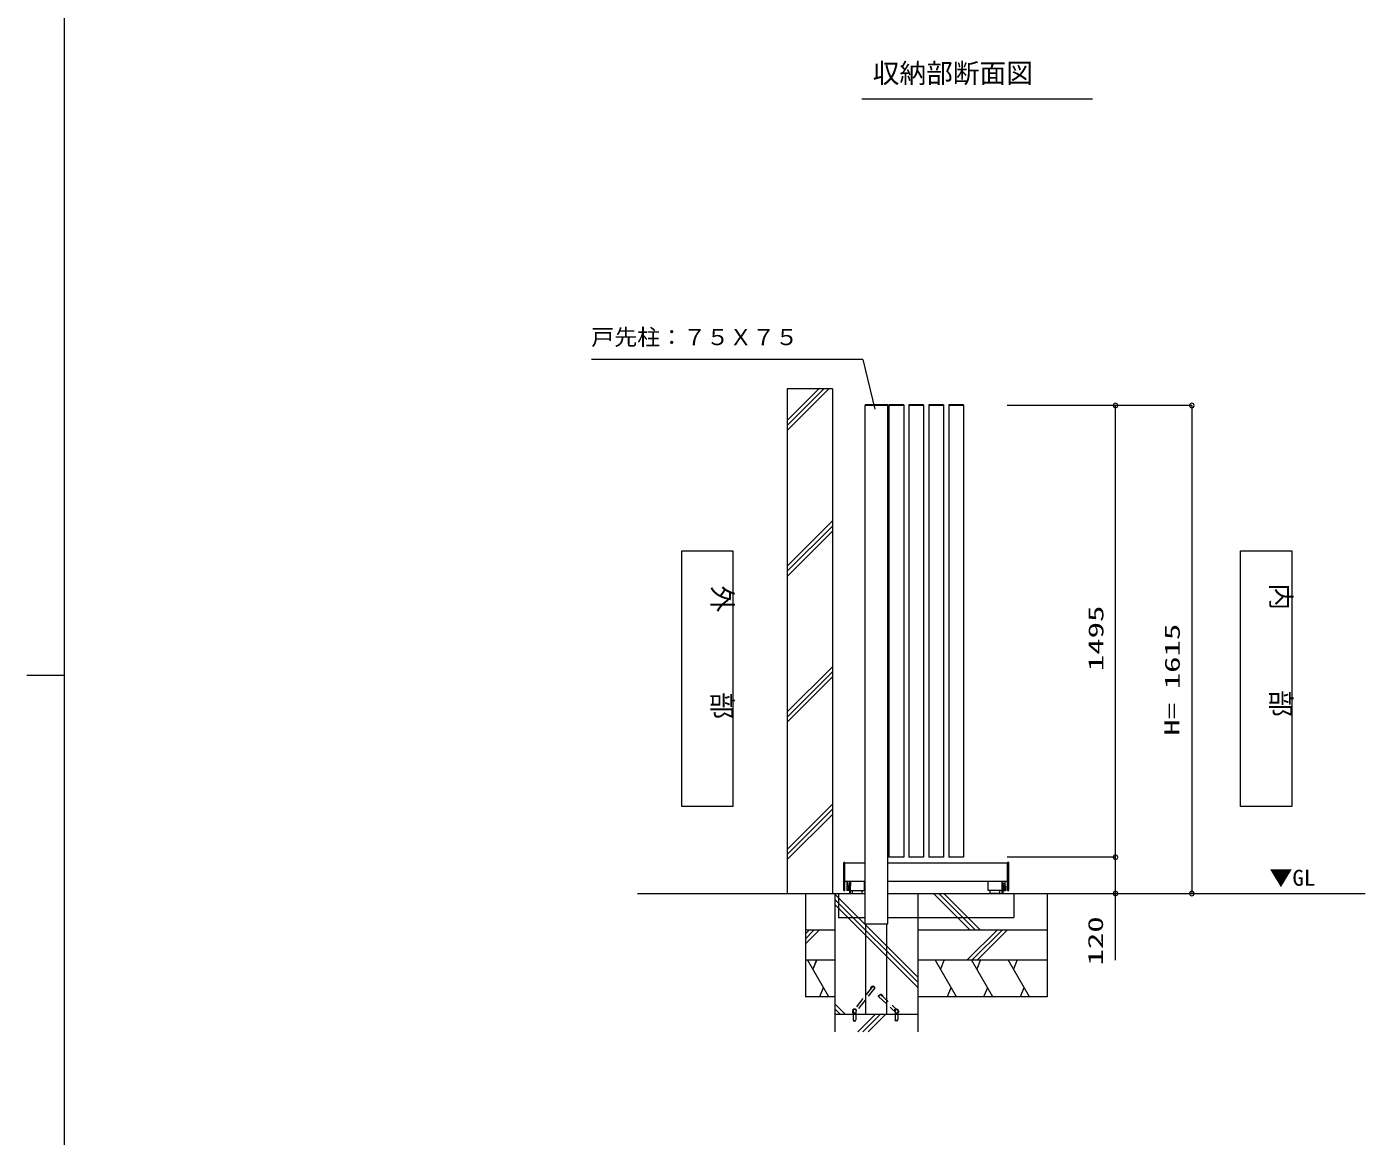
# Model space of a CAD drawing. Units: millimetres, scale not verified. Extents: x -41262 to 41888, y -7064 to 7244.
# Drawn here: x 788 to 5216, y -1033 to 2639 of the extents above; entities that cross this region are included whole.
import ezdxf
from ezdxf.enums import TextEntityAlignment as Align

# ---------------------------------------------------------------- set-up
doc = ezdxf.new("R2010")
doc.units = ezdxf.units.MM
doc.header["$LTSCALE"] = 29
doc.linetypes.add('DASHED1', pattern=[1.8, 1.2, -0.6])
for name, color, linetype, lineweight in [('0-0_0', 7, 'Continuous', 9), ('0-1_USER1', 7, 'Continuous', 9), ('0-2_YKK_ZWAK', 3, 'Continuous', 18)]:
    doc.layers.add(name, color=color, linetype=linetype, lineweight=lineweight)
doc.styles.add('ＭＳ ゴシック', font='')
doc.styles.get('ＭＳ ゴシック').set_extended_font_data('MS Gothic')

msp = doc.modelspace()

# ---------------------------------------------------------------- linework, layer by layer
at = {"layer": '0-0_0'}
for p, q in [((3553.43, 1538.29), (2655.83, 1538.29)), ((3363.71, -229.35), (3363.71, -571.55)), ((3461.21, -229.35), (3461.21, -687.58)), ((3736.21, -506.3), (3461.21, -232.03)), ((3736.21, -523.26), (3461.21, -248.99)), ((3473.71, -229.35), (3561.21, -229.35)), ((3473.71, -229.35), (3473.71, -309.35)), ((3520.71, -229.35), (3561.21, -229.35)), ((3636.21, -229.35), (4053.71, -229.35)), ((3736.21, -229.35), (3736.21, -687.58)), ((3908.5, -349.35), (3788.19, -229.35)), ((3925.5, -349.35), (3805.19, -229.35)), ((3942.5, -349.35), (3822.19, -229.35)), ((4005.46, -229.35), (3977.46, -229.35)), ((4053.71, -229.35), (4053.71, -309.35)), ((4163.71, -229.35), (4163.71, -571.55)), ((4389.77, -229.35), (5216.34, -229.35)), ((3736.21, -540.21), (3461.21, -265.94)), ((3473.71, -309.35), (3561.21, -309.35)), ((3636.21, -309.35), (4053.71, -309.35)), ((3410.05, -349.35), (3363.71, -395.69)), ((3393.45, -349.35), (3363.71, -379.09)), ((3377.25, -349.35), (3363.71, -362.89)), ((3363.71, -349.35), (3461.21, -349.35)), ((3561.21, -329.35), (3636.21, -329.35)), ((3563.71, -629.35), (3563.71, -329.35)), ((3633.71, -629.35), (3633.71, -329.35)), ((3736.21, -349.35), (4163.51, -349.35)), ((3999.83, -349.35), (3899.63, -449.35)), ((4015.91, -349.35), (3916.11, -449.35)), ((4033.17, -349.35), (3933.17, -449.35)), ((3363.71, -449.35), (3461.21, -449.35)), ((3441.68, -571.55), (3370.9, -449.35)), ((3401.1, -449.35), (3388.5, -479.95)), ((3401.5, -449.35), (3388.5, -479.95)), ((3401.5, -449.35), (3388.5, -479.95)), ((3736.21, -449.35), (4163.51, -449.35)), ((3863.77, -571.55), (3793.31, -449.35)), ((3823.23, -449.35), (3810.83, -479.95)), ((3823.23, -449.35), (3810.83, -479.95)), ((3984.56, -571.55), (3913.29, -449.35)), ((3943.83, -449.35), (3931.43, -479.95)), ((3943.83, -449.35), (3931.43, -479.95)), ((4105.53, -571.55), (4034.58, -449.35)), ((4064.63, -449.35), (4052.43, -479.95)), ((4064.63, -449.35), (4052.43, -479.95)), ((3461.21, -571.55), (3363.71, -571.55)), ((3423.09, -541.15), (3410.89, -571.55)), ((3423.09, -541.15), (3410.89, -571.55)), ((4163.71, -571.55), (3736.21, -571.55)), ((3845.02, -541.15), (3833.22, -571.55)), ((3845.02, -541.15), (3833.22, -571.55)), ((3966.02, -541.15), (3953.42, -571.55)), ((3966.02, -541.15), (3953.42, -571.55)), ((4086.82, -541.15), (4074.62, -571.55)), ((4086.82, -541.15), (4074.62, -571.55)), ((3495.92, -629.35), (3461.21, -594.73)), ((3478.92, -629.35), (3461.21, -611.69)), ((3461.92, -629.35), (3461.21, -628.64)), ((3461.21, -629.35), (3736.21, -629.35)), ((3596.29, -629.35), (3537.94, -687.58)), ((3612.36, -629.35), (3554.25, -687.58)), ((3629.62, -629.35), (3571.39, -687.58))]:
    msp.add_line(p, q, dxfattribs=at)
at = {"layer": '0-0_0', "linetype": 'DASHED1'}
for p, q in [((3593.65, -541.74), (3526.7, -626.38)), ((3593.65, -541.74), (3586.6, -536.15)), ((3606.08, -568.56), (3610.85, -563.43)), ((3606.13, -569.97), (3606.08, -568.56)), ((3606.13, -569.97), (3612.26, -563.38)), ((3606.13, -569.97), (3666.66, -626.27)), ((3610.85, -563.43), (3612.26, -563.38)), ((3612.26, -563.38), (3672.79, -619.68)), ((3521.78, -613.3), (3521.78, -649.94)), ((3530.78, -613.3), (3521.78, -613.3)), ((3530.78, -613.3), (3530.78, -649.94)), ((3660.44, -613.3), (3661.44, -612.3)), ((3660.44, -613.3), (3669.44, -613.3)), ((3660.44, -613.3), (3660.44, -649.94)), ((3661.44, -612.3), (3668.44, -612.3)), ((3672.8, -619.68), (3666.67, -626.27)), ((3668.44, -612.3), (3669.44, -613.3)), ((3672.8, -619.68), (3672.85, -621.09)), ((3519.63, -620.8), (3526.69, -626.38)), ((3519.63, -620.8), (3519.8, -622.2)), ((3519.8, -622.2), (3525.29, -626.55)), ((3521.78, -649.94), (3530.78, -649.94)), ((3521.78, -649.94), (3522.78, -650.94)), ((3522.78, -650.94), (3529.78, -650.94)), ((3525.29, -626.55), (3526.69, -626.38)), ((3529.78, -650.94), (3530.78, -649.94)), ((3570.65, -629.35), (3626.83, -629.35)), ((3669.44, -649.94), (3660.44, -649.94)), ((3668.08, -626.22), (3666.67, -626.27)), ((3672.85, -621.09), (3668.08, -626.22))]:
    msp.add_line(p, q, dxfattribs=at)
for points in [[(3588, -535.99), (3586.6, -536.15), (3519.64, -620.8)], [(3593.65, -541.74), (3593.49, -540.33), (3588, -535.99)], [(3530.78, -613.3), (3529.78, -612.3), (3522.78, -612.3), (3521.78, -613.3)], [(3669.44, -613.3), (3669.44, -649.94), (3668.44, -650.94)], [(3668.44, -650.94), (3661.44, -650.94), (3660.44, -649.94)]]:
    msp.add_lwpolyline(points, dxfattribs=at)
at = {"layer": '0-0_0'}
for centre, start, end in [((3521.96, -227.35), 180, 270), ((3549.96, -227.35), 270, 0), ((3977.46, -227.35), 180, 270), ((4005.46, -227.35), 270, 0), ((3580.9, -543.35), 118.078, 231.65618), ((3581.89, -542.1), 118.078, 231.65618), ((3582.88, -540.84), 118.078, 231.65618), ((3583.88, -539.59), 118.078, 231.65618), ((3584.87, -538.34), 51.65618, 231.65618), ((3614.3, -565.28), 317.07583, 137.07583), ((3615.47, -566.37), 317.07583, 70.65401), ((3616.64, -567.46), 317.07583, 70.65401), ((3617.81, -568.55), 317.07583, 70.65401), ((3618.98, -569.64), 317.07583, 70.65401), ((3521.78, -616.23), 90, 203.57818), ((3521.78, -617.83), 90, 203.57818), ((3521.78, -619.43), 90, 203.57818), ((3521.78, -621.03), 90, 270), ((3530.78, -615.3), 336.42182, 90), ((3530.78, -616.9), 336.42182, 90), ((3530.78, -618.5), 270, 90), ((3660.44, -615.3), 90, 203.57818), ((3660.44, -616.9), 90, 203.57818), ((3660.44, -618.5), 90, 270), ((3669.44, -616.23), 336.42182, 90), ((3669.44, -617.83), 336.42182, 90), ((3669.44, -619.43), 336.42182, 90), ((3669.44, -621.03), 270, 90)]:
    msp.add_arc(centre, 2, start, end, dxfattribs=at)
at = {"layer": '0-1_USER1'}
for p, q in [((3551.07, 2401.03), (4313.69, 2401.03)), ((3553.43, 1538.29), (3593.45, 1373.08)), ((3453.71, 1440.68), (3303.71, 1440.68)), ((3303.71, 1440.68), (3303.71, -229.35)), ((3408.24, 1440.68), (3303.71, 1336.31)), ((3425.12, 1440.68), (3303.71, 1319.46)), ((3441.99, 1440.68), (3303.71, 1302.61)), ((3453.71, 1440.68), (3453.71, -229.35)), ((3636.21, 1388.18), (3561.21, 1388.18)), ((3561.21, 1388.18), (3561.21, 1385.68)), ((3636.21, 1385.68), (3561.21, 1385.68)), ((3561.21, -329.35), (3561.21, 1385.68)), ((3636.21, 1388.18), (3636.21, 1385.68)), ((3636.21, -329.35), (3636.21, 1385.68)), ((3689.21, 1388.18), (3640.21, 1388.18)), ((3689.21, 1385.68), (3640.21, 1385.68)), ((3689.21, 1388.18), (3689.21, 1385.68)), ((3689.21, 1385.68), (3689.21, -109.33)), ((3706.21, 1388.18), (3706.21, 1385.68)), ((3755.21, 1388.18), (3706.21, 1388.18)), ((3755.21, 1385.68), (3706.21, 1385.68)), ((3706.21, 1385.68), (3706.21, -109.33)), ((3755.21, 1388.18), (3755.21, 1385.68)), ((3755.21, 1385.68), (3755.21, -109.33)), ((3772.21, 1388.18), (3772.21, 1385.68)), ((3821.21, 1388.18), (3772.21, 1388.18)), ((3821.21, 1385.68), (3772.21, 1385.68)), ((3772.21, 1385.68), (3772.21, -109.33)), ((3821.21, 1388.18), (3821.21, 1385.68)), ((3821.21, 1385.68), (3821.21, -109.33)), ((3838.21, 1388.18), (3838.21, 1385.68)), ((3887.21, 1388.18), (3838.21, 1388.18)), ((3838.21, 1385.68), (3838.21, -109.33)), ((3887.21, 1385.68), (3887.21, -109.33)), ((4642.48, 1385.68), (4031.77, 1385.68)), ((4389.77, -109.33), (4389.77, 1385.68)), ((4642.48, 1385.68), (4642.48, -229.35)), ((3453.71, 1003.66), (3303.71, 853.89)), ((3453.71, 986.81), (3303.71, 837.04)), ((3453.71, 969.96), (3303.71, 820.19)), ((3453.71, 521.24), (3303.71, 371.47)), ((3453.71, 504.39), (3303.71, 354.62)), ((3453.71, 487.54), (3303.71, 337.77)), ((3453.71, 66.29), (3303.71, -83.48)), ((3453.71, 49.44), (3303.71, -100.33)), ((3453.71, 32.59), (3303.71, -117.17)), ((3494.71, -126.85), (3490.71, -126.85)), ((3490.71, -219.35), (3490.71, -126.85)), ((3492.71, -128.85), (3492.71, -188.83)), ((3561.21, -128.85), (3492.71, -128.85)), ((3494.71, -219.35), (3494.71, -126.85)), ((4034.71, -128.85), (3636.21, -128.85)), ((3689.21, -109.33), (3640.21, -109.33)), ((3755.21, -109.33), (3706.21, -109.33)), ((3821.21, -109.33), (3772.21, -109.33)), ((3887.21, -109.33), (3838.21, -109.33)), ((4389.77, -109.33), (4031.77, -109.33)), ((4036.71, -126.85), (4032.71, -126.85)), ((4032.71, -219.35), (4032.71, -126.85)), ((4034.71, -188.83), (4034.71, -128.85)), ((4036.71, -219.35), (4036.71, -126.85)), ((4389.77, -450.46), (4389.77, -109.33)), ((3490.71, -219.35), (3494.71, -219.35)), ((3492.71, -188.83), (3561.21, -188.83)), ((3501.21, -205.55), (3501.91, -204.35)), ((3501.21, -205.55), (3501.21, -218.15)), ((3501.21, -218.15), (3501.91, -219.36)), ((3506.51, -204.35), (3501.91, -204.35)), ((3506.51, -208.1), (3501.91, -208.1)), ((3506.51, -215.61), (3501.91, -215.61)), ((3506.51, -219.36), (3501.91, -219.36)), ((3502.21, -200.85), (3502.21, -188.83)), ((3502.21, -200.85), (3503.35, -202.82)), ((3503.35, -197.34), (3509.71, -197.34)), ((3503.35, -202.82), (3509.71, -202.82)), ((3506.51, -204.15), (3506.51, -219.55)), ((3508.51, -204.15), (3506.51, -204.15)), ((3506.51, -204.35), (3506.51, -219.36)), ((3506.51, -204.35), (3506.51, -219.36)), ((3508.51, -211.79), (3506.51, -211.25)), ((3508.51, -212.45), (3506.51, -211.91)), ((3508.51, -219.55), (3506.51, -219.55)), ((3508.51, -203.35), (3508.51, -220.35)), ((3509.71, -203.35), (3508.51, -203.35)), ((3508.51, -204.15), (3508.51, -219.55)), ((3509.71, -194.35), (3512.71, -194.35)), ((3509.71, -194.35), (3509.71, -229.35)), ((3510.21, -194.35), (3510.21, -188.83)), ((3512.71, -188.83), (3512.71, -203.85)), ((3512.71, -229.35), (3512.71, -188.83)), ((3512.71, -219.35), (3559.21, -219.35)), ((3519.96, -227.35), (3519.96, -219.35)), ((3551.96, -227.35), (3551.96, -219.35)), ((3559.21, -219.35), (3559.21, -188.83)), ((3636.21, -188.83), (4034.71, -188.83)), ((3975.46, -227.35), (3975.46, -219.35)), ((4007.46, -227.35), (4007.46, -219.35)), ((4014.71, -229.35), (4014.71, -188.83)), ((4017.71, -194.35), (4014.71, -194.35)), ((4017.21, -194.35), (4017.21, -188.83)), ((4017.71, -194.35), (4017.71, -229.35)), ((4024.07, -197.34), (4017.71, -197.34)), ((4024.07, -202.82), (4017.71, -202.82)), ((4017.71, -203.35), (4018.91, -203.35)), ((4018.91, -203.35), (4018.91, -220.35)), ((4018.91, -204.15), (4018.91, -219.55)), ((4018.91, -204.15), (4020.91, -204.15)), ((4018.91, -211.79), (4020.91, -211.25)), ((4018.91, -212.45), (4020.91, -211.91)), ((4018.91, -219.55), (4020.91, -219.55)), ((4020.91, -204.15), (4020.91, -219.55)), ((4020.91, -204.35), (4025.51, -204.35)), ((4020.91, -204.35), (4020.91, -219.36)), ((4020.91, -208.1), (4025.51, -208.1)), ((4020.91, -215.61), (4025.51, -215.61)), ((4025.21, -200.85), (4024.07, -202.82)), ((4025.21, -200.85), (4025.21, -188.83)), ((4026.21, -205.55), (4025.51, -204.35)), ((4026.21, -218.15), (4025.51, -219.36)), ((4026.21, -205.55), (4026.21, -218.15)), ((4032.71, -219.35), (4036.71, -219.35)), ((2808.34, -229.35), (3476.21, -229.35)), ((4051.21, -229.35), (4389.77, -229.35))]:
    msp.add_line(p, q, dxfattribs=at)
for points in [[(3640.21, 1388.18), (3640.21, 1385.68), (3640.21, -109.33)], [(3887.21, 1388.18), (3887.21, 1385.68), (3838.21, 1385.68)], [(3508.51, -220.35), (3509.71, -220.35), (3509.71, -203.35)], [(4014.71, -219.35), (3968.21, -219.35), (3968.21, -188.83)], [(4018.91, -220.35), (4017.71, -220.35), (4017.71, -203.35)], [(4020.91, -204.35), (4020.91, -219.36), (4025.51, -219.36)]]:
    msp.add_lwpolyline(points, dxfattribs=at)
for points in [[(3124.33, 904.5), (3124.33, 58.02), (2954.6, 58.02), (2954.6, 904.5)], [(4973.11, 904.5), (4973.11, 58.02), (4803.39, 58.02), (4803.39, 904.5)]]:
    msp.add_lwpolyline(points, close=True, dxfattribs=at)
for centre, radius, start, end in [((4389.77, 1385.68), 7.5, 0, 180), ((4389.77, 1385.68), 7.5, 180, 0), ((4642.48, 1385.68), 7.5, 0, 180), ((4642.48, 1385.68), 7.5, 180, 0), ((4389.77, -109.33), 7.5, 0, 180), ((4389.77, -109.33), 7.5, 180, 0), ((3513.74, -211.85), 12.42, 162.41209, 197.58789), ((3504.65, -206.22), 3.32, 145.61584, 214.38414), ((3504.65, -217.48), 3.32, 145.61584, 214.38414), ((3507.35, -200.08), 4.86, 145.61575, 214.38426), ((3520.65, -191.85), 18.15, 170.42808, 197.58797), ((4006.77, -191.85), 18.15, 342.41203, 9.57192), ((4020.06, -200.08), 4.86, 325.61574, 34.38425), ((4022.77, -206.22), 3.32, 325.61586, 34.38416), ((4013.67, -211.85), 12.42, 342.41211, 17.58791), ((4022.77, -217.48), 3.32, 325.61586, 34.38416), ((4389.77, -229.35), 7.5, 0, 180), ((4389.77, -229.35), 7.5, 180, 0), ((4642.48, -229.35), 7.5, 0, 180), ((4642.48, -229.35), 7.5, 180, 0)]:
    msp.add_arc(centre, radius, start, end, dxfattribs=at)
at = {"layer": '0-2_YKK_ZWAK'}
for p, q in [((912.52, -6131.25), (912.52, 7118.75)), ((787.52, 493.75), (912.52, 493.75))]:
    msp.add_line(p, q, dxfattribs=at)

# ---------------------------------------------------------------- texts
at = {"layer": '0-0_0', "style": 'ＭＳ ゴシック', "width": 1.05}
msp.add_text('戸先柱：７５Ｘ７５', height=53.14, dxfattribs=at).set_placement((2655.27, 1569.43), align=Align.BOTTOM_LEFT)
at = {"layer": '0-1_USER1', "style": 'ＭＳ ゴシック'}
msp.add_text('収納部断面図', height=64.76, dxfattribs=at).set_placement((3586.7, 2433.77), align=Align.BOTTOM_LEFT)
for s, p in [('外\u3000\u3000\u3000部', (3037.23, 789.66)), ('内\u3000\u3000\u3000部', (4886.02, 797))]:
    msp.add_text(s, height=64.76, rotation=270, dxfattribs=at).set_placement(p, align=Align.BOTTOM_LEFT)
at = {"layer": '0-1_USER1', "style": 'ＭＳ ゴシック', "width": 1.6}
for s, p in [('1495', (4364.94, 506.53)), ('1615', (4617.66, 446.52)), ('H=', (4616.48, 293.11)), ('120', (4363.76, -467.65))]:
    msp.add_text(s, height=49.82, rotation=90, dxfattribs=at).set_placement(p, align=Align.BOTTOM_LEFT)
at = {"layer": '0-1_USER1', "style": 'ＭＳ ゴシック', "width": 1.05}
msp.add_text('▼GL', height=53.14, dxfattribs=at).set_placement((4899.3, -219.8), align=Align.BOTTOM_LEFT)

doc.saveas('drawing.dxf')
